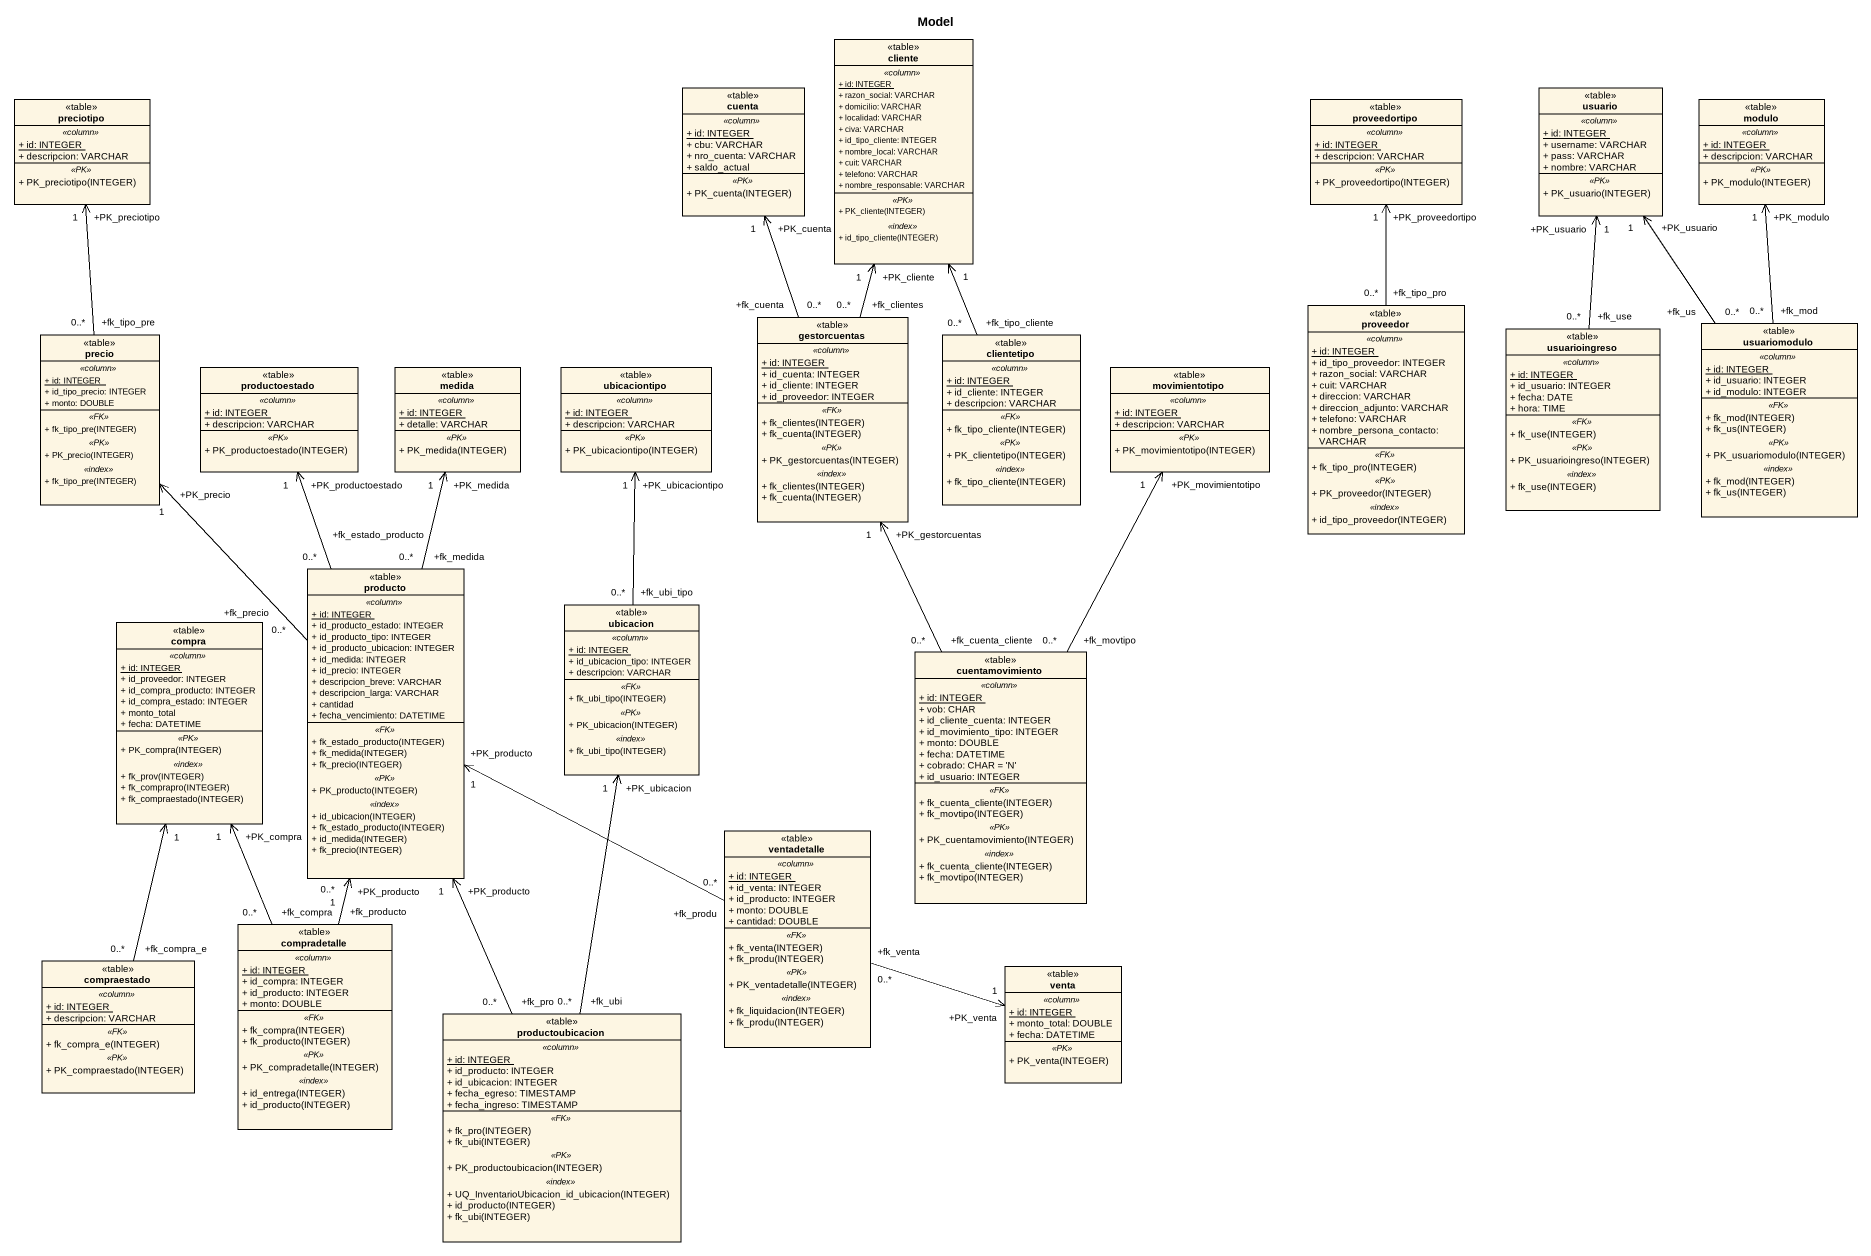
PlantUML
@startuml
title Model
hide circle
hide empty members
skinparam classAttributeIconSize 0
class cliente <<table>> {
  .. <<column>> ..
  {static} + id: INTEGER
  + razon_social: VARCHAR
  + domicilio: VARCHAR
  + localidad: VARCHAR
  + civa: VARCHAR
  + id_tipo_cliente: INTEGER
  + nombre_local: VARCHAR
  + cuit: VARCHAR
  + telefono: VARCHAR
  + nombre_responsable: VARCHAR
  .. <<PK>> ..
  + PK_cliente(INTEGER)
  .. <<index>> ..
  + id_tipo_cliente(INTEGER)
}
class preciotipo <<table>> {
  .. <<column>> ..
  {static} + id: INTEGER
  + descripcion: VARCHAR
  .. <<PK>> ..
  + PK_preciotipo(INTEGER)
}
class cuenta <<table>> {
  .. <<column>> ..
  {static} + id: INTEGER
  + cbu: VARCHAR
  + nro_cuenta: VARCHAR
  + saldo_actual
  .. <<PK>> ..
  + PK_cuenta(INTEGER)
}
class proveedortipo <<table>> {
  .. <<column>> ..
  {static} + id: INTEGER
  + descripcion: VARCHAR
  .. <<PK>> ..
  + PK_proveedortipo(INTEGER)
}
class usuario <<table>> {
  .. <<column>> ..
  {static} + id: INTEGER
  + username: VARCHAR
  + pass: VARCHAR
  + nombre: VARCHAR
  .. <<PK>> ..
  + PK_usuario(INTEGER)
}
class modulo <<table>> {
  .. <<column>> ..
  {static} + id: INTEGER
  + descripcion: VARCHAR
  .. <<PK>> ..
  + PK_modulo(INTEGER)
}
class proveedor <<table>> {
  .. <<column>> ..
  {static} + id: INTEGER
  + id_tipo_proveedor: INTEGER
  + razon_social: VARCHAR
  + cuit: VARCHAR
  + direccion: VARCHAR
  + direccion_adjunto: VARCHAR
  + telefono: VARCHAR
  + nombre_persona_contacto: VARCHAR
  .. <<FK>> ..
  + fk_tipo_pro(INTEGER)
  .. <<PK>> ..
  + PK_proveedor(INTEGER)
  .. <<index>> ..
  + id_tipo_proveedor(INTEGER)
}
class precio <<table>> {
  .. <<column>> ..
  {static} + id: INTEGER
  + id_tipo_precio: INTEGER
  + monto: DOUBLE
  .. <<FK>> ..
  + fk_tipo_pre(INTEGER)
  .. <<PK>> ..
  + PK_precio(INTEGER)
  .. <<index>> ..
  + fk_tipo_pre(INTEGER)
}
class gestorcuentas <<table>> {
  .. <<column>> ..
  {static} + id: INTEGER
  + id_cuenta: INTEGER
  + id_cliente: INTEGER
  + id_proveedor: INTEGER
  .. <<FK>> ..
  + fk_clientes(INTEGER)
  + fk_cuenta(INTEGER)
  .. <<PK>> ..
  + PK_gestorcuentas(INTEGER)
  .. <<index>> ..
  + fk_clientes(INTEGER)
  + fk_cuenta(INTEGER)
}
class clientetipo <<table>> {
  .. <<column>> ..
  {static} + id: INTEGER
  + id_cliente: INTEGER
  + descripcion: VARCHAR
  .. <<FK>> ..
  + fk_tipo_cliente(INTEGER)
  .. <<PK>> ..
  + PK_clientetipo(INTEGER)
  .. <<index>> ..
  + fk_tipo_cliente(INTEGER)
}
class usuarioingreso <<table>> {
  .. <<column>> ..
  {static} + id: INTEGER
  + id_usuario: INTEGER
  + fecha: DATE
  + hora: TIME
  .. <<FK>> ..
  + fk_use(INTEGER)
  .. <<PK>> ..
  + PK_usuarioingreso(INTEGER)
  .. <<index>> ..
  + fk_use(INTEGER)
}
class usuariomodulo <<table>> {
  .. <<column>> ..
  {static} + id: INTEGER
  + id_usuario: INTEGER
  + id_modulo: INTEGER
  .. <<FK>> ..
  + fk_mod(INTEGER)
  + fk_us(INTEGER)
  .. <<PK>> ..
  + PK_usuariomodulo(INTEGER)
  .. <<index>> ..
  + fk_mod(INTEGER)
  + fk_us(INTEGER)
}
class productoestado <<table>> {
  .. <<column>> ..
  {static} + id: INTEGER
  + descripcion: VARCHAR
  .. <<PK>> ..
  + PK_productoestado(INTEGER)
}
class medida <<table>> {
  .. <<column>> ..
  {static} + id: INTEGER
  + detalle: VARCHAR
  .. <<PK>> ..
  + PK_medida(INTEGER)
}
class ubicaciontipo <<table>> {
  .. <<column>> ..
  {static} + id: INTEGER
  + descripcion: VARCHAR
  .. <<PK>> ..
  + PK_ubicaciontipo(INTEGER)
}
class movimientotipo <<table>> {
  .. <<column>> ..
  {static} + id: INTEGER
  + descripcion: VARCHAR
  .. <<PK>> ..
  + PK_movimientotipo(INTEGER)
}
class producto <<table>> {
  .. <<column>> ..
  {static} + id: INTEGER
  + id_producto_estado: INTEGER
  + id_producto_tipo: INTEGER
  + id_producto_ubicacion: INTEGER
  + id_medida: INTEGER
  + id_precio: INTEGER
  + descripcion_breve: VARCHAR
  + descripcion_larga: VARCHAR
  + cantidad
  + fecha_vencimiento: DATETIME
  .. <<FK>> ..
  + fk_estado_producto(INTEGER)
  + fk_medida(INTEGER)
  + fk_precio(INTEGER)
  .. <<PK>> ..
  + PK_producto(INTEGER)
  .. <<index>> ..
  + id_ubicacion(INTEGER)
  + fk_estado_producto(INTEGER)
  + id_medida(INTEGER)
  + fk_precio(INTEGER)
}
class compra <<table>> {
  .. <<column>> ..
  {static} + id: INTEGER
  + id_proveedor: INTEGER
  + id_compra_producto: INTEGER
  + id_compra_estado: INTEGER
  + monto_total
  + fecha: DATETIME
  .. <<PK>> ..
  + PK_compra(INTEGER)
  .. <<index>> ..
  + fk_prov(INTEGER)
  + fk_comprapro(INTEGER)
  + fk_compraestado(INTEGER)
}
class ubicacion <<table>> {
  .. <<column>> ..
  {static} + id: INTEGER
  + id_ubicacion_tipo: INTEGER
  + descripcion: VARCHAR
  .. <<FK>> ..
  + fk_ubi_tipo(INTEGER)
  .. <<PK>> ..
  + PK_ubicacion(INTEGER)
  .. <<index>> ..
  + fk_ubi_tipo(INTEGER)
}
class cuentamovimiento <<table>> {
  .. <<column>> ..
  {static} + id: INTEGER
  + vob: CHAR
  + id_cliente_cuenta: INTEGER
  + id_movimiento_tipo: INTEGER
  + monto: DOUBLE
  + fecha: DATETIME
  + cobrado: CHAR = 'N'
  + id_usuario: INTEGER
  .. <<FK>> ..
  + fk_cuenta_cliente(INTEGER)
  + fk_movtipo(INTEGER)
  .. <<PK>> ..
  + PK_cuentamovimiento(INTEGER)
  .. <<index>> ..
  + fk_cuenta_cliente(INTEGER)
  + fk_movtipo(INTEGER)
}
class ventadetalle <<table>> {
  .. <<column>> ..
  {static} + id: INTEGER
  + id_venta: INTEGER
  + id_producto: INTEGER
  + monto: DOUBLE
  + cantidad: DOUBLE
  .. <<FK>> ..
  + fk_venta(INTEGER)
  + fk_produ(INTEGER)
  .. <<PK>> ..
  + PK_ventadetalle(INTEGER)
  .. <<index>> ..
  + fk_liquidacion(INTEGER)
  + fk_produ(INTEGER)
}
class compradetalle <<table>> {
  .. <<column>> ..
  {static} + id: INTEGER
  + id_compra: INTEGER
  + id_producto: INTEGER
  + monto: DOUBLE
  .. <<FK>> ..
  + fk_compra(INTEGER)
  + fk_producto(INTEGER)
  .. <<PK>> ..
  + PK_compradetalle(INTEGER)
  .. <<index>> ..
  + id_entrega(INTEGER)
  + id_producto(INTEGER)
}
class compraestado <<table>> {
  .. <<column>> ..
  {static} + id: INTEGER
  + descripcion: VARCHAR
  .. <<FK>> ..
  + fk_compra_e(INTEGER)
  .. <<PK>> ..
  + PK_compraestado(INTEGER)
}
class venta <<table>> {
  .. <<column>> ..
  {static} + id: INTEGER
  + monto_total: DOUBLE
  + fecha: DATETIME
  .. <<PK>> ..
  + PK_venta(INTEGER)
}
class productoubicacion <<table>> {
  .. <<column>> ..
  {static} + id: INTEGER
  + id_producto: INTEGER
  + id_ubicacion: INTEGER
  + fecha_egreso: TIMESTAMP
  + fecha_ingreso: TIMESTAMP
  .. <<FK>> ..
  + fk_pro(INTEGER)
  + fk_ubi(INTEGER)
  .. <<PK>> ..
  + PK_productoubicacion(INTEGER)
  .. <<index>> ..
  + UQ_InventarioUbicacion_id_ubicacion(INTEGER)
  + id_producto(INTEGER)
  + fk_ubi(INTEGER)
}
proveedor "+fk_tipo_pro\n0..*" -up-> "+PK_proveedortipo\n1" proveedortipo
precio "+fk_tipo_pre\n0..*" -up-> "+PK_preciotipo\n1" preciotipo
gestorcuentas "+fk_clientes\n0..*" -up-> "+PK_cliente\n1" cliente
gestorcuentas "+fk_cuenta\n0..*" -up-> "+PK_cuenta\n1" cuenta
clientetipo "+fk_tipo_cliente\n0..*" -up-> "1" cliente
usuarioingreso "+fk_use\n0..*" -up-> "+PK_usuario\n1" usuario
usuariomodulo "+fk_us\n0..*" -up-> "+PK_usuario\n1" usuario
usuariomodulo "+fk_mod\n0..*" -up-> "+PK_modulo\n1" modulo
producto "+fk_precio\n0..*" -up-> "+PK_precio\n1" precio
producto "+fk_estado_producto\n0..*" -up-> "+PK_productoestado\n1" productoestado
producto "+fk_medida\n0..*" -up-> "+PK_medida\n1" medida
ubicacion "+fk_ubi_tipo\n0..*" -up-> "+PK_ubicaciontipo\n1" ubicaciontipo
cuentamovimiento "+fk_cuenta_cliente\n0..*" -up-> "+PK_gestorcuentas\n1" gestorcuentas
cuentamovimiento "+fk_movtipo\n0..*" -up-> "+PK_movimientotipo\n1" movimientotipo
ventadetalle "+fk_produ\n0..*" -left-> "+PK_producto\n1" producto
ventadetalle "+fk_venta\n0..*" -right-> "+PK_venta\n1" venta
compradetalle "+fk_producto\n0..*" -up-> "+PK_producto\n1" producto
compradetalle "+fk_compra\n0..*" -up-> "+PK_compra\n1" compra
compraestado "+fk_compra_e\n0..*" -up-> "1" compra
productoubicacion "+fk_pro\n0..*" -up-> "+PK_producto\n1" producto
productoubicacion "+fk_ubi\n0..*" -up-> "+PK_ubicacion\n1" ubicacion
@enduml
